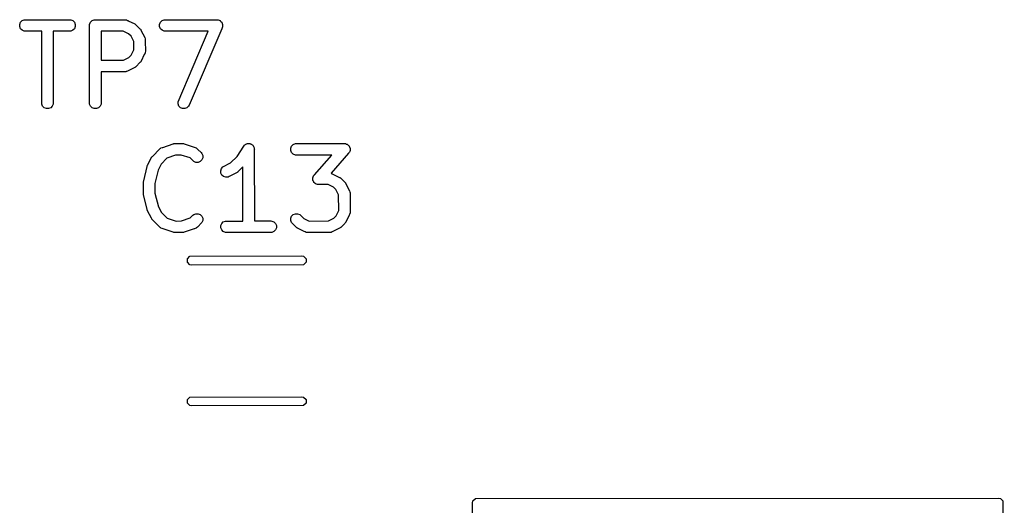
# Model space of a CAD drawing. Extents: x 161.8 to 217, y -91.7 to -65.8.
# Drawn here: x 204.06 to 216.78, y -73.07 to -66.78 of the extents above; entities that cross this region are included whole.
import ezdxf

# ---------------------------------------------------------------- set-up
doc = ezdxf.new("R2010")
doc.units = 0
doc.layers.add('BLACK', color=7, linetype='CONTINUOUS')

msp = doc.modelspace()

# ---------------------------------------------------------------- linework, layer by layer
at = {"layer": 'BLACK', "linetype": 'CONTINUOUS'}
for p, q in [((204.064536, -66.840187), (204.075735, -66.813151)), ((204.064536, -66.869451), (204.064536, -66.840187)), ((204.075735, -66.896487), (204.064536, -66.869451)), ((204.075735, -66.813151), (204.096427, -66.792459)), ((204.096427, -66.792459), (204.123463, -66.78126)), ((204.123463, -66.78126), (204.709523, -66.779819)), ((204.709523, -66.779819), (204.724155, -66.78126)), ((204.724155, -66.78126), (204.751191, -66.792459)), ((204.751191, -66.792459), (204.771883, -66.813151)), ((204.771883, -66.813151), (204.783082, -66.840187)), ((204.783082, -66.869451), (204.771883, -66.896487)), ((204.783082, -66.840187), (204.783082, -66.869451)), ((204.967857, -66.854819), (204.969298, -66.840187)), ((204.969298, -67.869451), (204.967857, -66.854819)), ((204.969298, -66.840187), (204.980497, -66.813151)), ((204.980497, -66.813151), (205.001189, -66.792459)), ((205.001189, -66.792459), (205.028225, -66.78126)), ((205.028225, -66.78126), (205.423809, -66.779819)), ((205.423809, -66.779819), (205.438441, -66.78126)), ((205.438441, -66.78126), (205.44093, -66.782291)), ((205.44093, -66.782291), (205.443618, -66.782482)), ((205.443618, -66.782482), (205.456611, -66.788786)), ((205.456611, -66.788786), (205.465477, -66.792459)), ((205.465477, -66.792459), (205.466699, -66.793681)), ((205.466699, -66.793681), (205.552588, -66.835356)), ((205.552588, -66.835356), (205.558887, -66.83932)), ((205.558887, -66.83932), (205.560715, -66.840078)), ((205.560715, -66.840078), (205.561885, -66.841208)), ((205.561885, -66.841208), (205.565031, -66.843188)), ((205.565031, -66.843188), (205.570663, -66.849682)), ((205.570663, -66.849682), (205.619699, -66.897024)), ((205.87406, -66.840187), (205.885259, -66.813151)), ((205.87406, -66.869451), (205.87406, -66.840187)), ((205.885259, -66.896487), (205.87406, -66.869451)), ((205.885259, -66.813151), (205.905951, -66.792459)), ((205.905951, -66.792459), (205.932987, -66.78126)), ((205.932987, -66.78126), (206.614285, -66.779819)), ((206.614285, -66.779819), (206.628917, -66.78126)), ((206.628917, -66.78126), (206.629347, -66.781438)), ((206.629347, -66.781438), (206.629812, -66.781444)), ((206.629812, -66.781444), (206.642818, -66.787018)), ((206.642818, -66.787018), (206.655953, -66.792459)), ((206.655953, -66.792459), (206.656282, -66.792788)), ((206.656282, -66.792788), (206.65671, -66.792972)), ((206.65671, -66.792972), (206.666605, -66.803111)), ((206.666605, -66.803111), (206.676645, -66.813151)), ((206.676645, -66.813151), (206.676823, -66.813581)), ((206.676823, -66.813581), (206.677149, -66.813915)), ((206.677149, -66.813915), (206.682422, -66.827097)), ((206.68766, -66.870347), (206.681416, -66.884968)), ((206.682422, -66.827097), (206.687844, -66.840187)), ((206.687665, -66.869881), (206.68766, -66.870347)), ((206.687844, -66.869451), (206.687665, -66.869881)), ((206.687844, -66.840187), (206.687844, -66.840652)), ((206.687844, -66.840652), (206.688017, -66.841085)), ((206.688017, -66.841085), (206.687844, -66.855265)), ((206.687844, -66.855265), (206.687844, -66.869451)), ((204.096427, -66.917179), (204.075735, -66.896487)), ((204.123463, -66.928378), (204.096427, -66.917179)), ((204.138095, -66.929819), (204.123463, -66.928378)), ((204.348914, -66.9293), (204.138095, -66.929819)), ((204.35025, -67.869451), (204.348914, -66.9293)), ((204.724155, -66.928378), (204.497494, -66.928935)), ((204.497494, -66.928935), (204.498809, -67.854819)), ((204.751191, -66.917179), (204.724155, -66.928378)), ((204.771883, -66.896487), (204.751191, -66.917179)), ((205.403876, -66.928503), (205.116542, -66.92955)), ((205.116542, -66.92955), (205.117075, -67.304745)), ((205.472643, -66.961871), (205.403876, -66.928503)), ((205.50397, -66.992115), (205.472643, -66.961871)), ((205.539428, -67.060972), (205.50397, -66.992115)), ((205.619699, -66.897024), (205.624417, -66.902773)), ((205.624417, -66.902773), (205.625916, -66.904073)), ((205.625916, -66.904073), (205.626643, -66.905486)), ((205.626643, -66.905486), (205.629026, -66.908389)), ((205.629026, -66.908389), (205.632675, -66.917199)), ((205.632675, -66.917199), (205.681367, -67.011754)), ((205.905951, -66.917179), (205.885259, -66.896487)), ((205.932987, -66.928378), (205.905951, -66.917179)), ((205.947619, -66.929819), (205.932987, -66.928378)), ((206.501206, -66.928648), (205.947619, -66.929819)), ((206.112339, -67.839292), (206.501206, -66.928648)), ((206.676387, -66.896744), (206.25465, -67.884363)), ((206.676645, -66.896487), (206.676387, -66.896744)), ((206.681416, -66.884968), (206.676645, -66.896487)), ((205.540413, -67.168604), (205.539428, -67.060972)), ((205.681367, -67.011754), (205.686622, -67.025485)), ((205.686622, -67.025485), (205.686813, -67.028174)), ((205.686813, -67.028174), (205.687844, -67.030663)), ((205.687844, -67.030663), (205.68797, -67.04446)), ((205.68797, -67.04446), (205.688696, -67.054675)), ((205.688696, -67.054675), (205.68808, -67.056521)), ((205.68808, -67.056521), (205.689285, -67.188152)), ((205.476988, -67.268313), (205.507233, -67.236985)), ((205.507233, -67.236985), (205.540413, -67.168604)), ((205.675423, -67.231041), (205.633748, -67.316931)), ((205.676645, -67.22982), (205.675423, -67.231041)), ((205.680314, -67.22096), (205.676645, -67.22982)), ((205.686622, -67.207962), (205.680314, -67.22096)), ((205.686813, -67.205272), (205.686622, -67.207962)), ((205.687844, -67.202784), (205.686813, -67.205272)), ((205.689285, -67.188152), (205.687844, -67.202784)), ((205.117075, -67.304745), (205.4083, -67.303684)), ((205.4083, -67.303684), (205.476988, -67.268313)), ((205.563617, -67.390986), (205.560715, -67.393369)), ((205.565031, -67.390259), (205.563617, -67.390986)), ((205.56633, -67.38876), (205.565031, -67.390259)), ((205.57208, -67.384042), (205.56633, -67.38876)), ((205.619421, -67.335006), (205.57208, -67.384042)), ((205.625916, -67.329374), (205.619421, -67.335006)), ((205.627895, -67.326228), (205.625916, -67.329374)), ((205.629026, -67.325058), (205.627895, -67.326228)), ((205.629783, -67.32323), (205.629026, -67.325058)), ((205.633748, -67.316931), (205.629783, -67.32323)), ((205.412159, -67.452282), (205.117286, -67.453356)), ((205.117286, -67.453356), (205.117857, -67.854819)), ((205.414428, -67.453039), (205.412159, -67.452282)), ((205.425769, -67.452233), (205.414428, -67.453039)), ((205.438441, -67.452187), (205.425769, -67.452233)), ((205.44093, -67.451155), (205.438441, -67.452187)), ((205.443618, -67.450965), (205.44093, -67.451155)), ((205.45735, -67.44571), (205.443618, -67.450965)), ((205.551906, -67.397017), (205.45735, -67.44571)), ((205.560715, -67.393369), (205.551906, -67.397017)), ((204.361449, -67.896487), (204.35025, -67.869451)), ((204.382141, -67.917179), (204.361449, -67.896487)), ((204.486169, -67.896487), (204.465477, -67.917179)), ((204.497368, -67.869451), (204.486169, -67.896487)), ((204.498809, -67.854819), (204.497368, -67.869451)), ((204.980497, -67.896487), (204.969298, -67.869451)), ((205.001189, -67.917179), (204.980497, -67.896487)), ((205.105217, -67.896487), (205.084525, -67.917179)), ((205.116416, -67.869451), (205.105217, -67.896487)), ((205.117857, -67.854819), (205.116416, -67.869451)), ((206.111982, -67.868553), (206.112339, -67.839292)), ((206.12285, -67.895723), (206.111982, -67.868553)), ((206.143289, -67.916667), (206.12285, -67.895723)), ((206.247562, -67.897244), (206.226618, -67.917683)), ((206.25465, -67.884363), (206.247562, -67.897244)), ((204.409177, -67.928378), (204.382141, -67.917179)), ((204.438441, -67.928378), (204.409177, -67.928378)), ((204.465477, -67.917179), (204.438441, -67.928378)), ((205.028225, -67.928378), (205.001189, -67.917179)), ((205.057489, -67.928378), (205.028225, -67.928378)), ((205.084525, -67.917179), (205.057489, -67.928378)), ((206.170187, -67.928194), (206.143289, -67.916667)), ((206.199448, -67.928551), (206.170187, -67.928194)), ((206.226618, -67.917683), (206.199448, -67.928551)), ((205.91592, -68.428881), (206.04771, -68.38367)), ((206.04771, -68.38367), (206.054965, -68.38202)), ((206.054965, -68.38202), (206.056796, -68.381262)), ((206.056796, -68.381262), (206.058392, -68.381241)), ((206.058392, -68.381241), (206.062047, -68.38041)), ((206.062047, -68.38041), (206.071347, -68.381071)), ((206.071347, -68.381071), (206.166666, -68.379821)), ((206.166666, -68.379821), (206.174071, -68.38055)), ((206.174071, -68.38055), (206.176046, -68.38041)), ((206.176046, -68.38041), (206.177532, -68.380891)), ((206.177532, -68.380891), (206.181298, -68.381262)), ((206.181298, -68.381262), (206.190661, -68.38514)), ((206.190661, -68.38514), (206.33324, -68.431289)), ((206.9615, -68.413101), (206.970721, -68.401843)), ((206.970721, -68.401843), (206.97689, -68.397711)), ((206.97689, -68.397711), (206.982141, -68.392461)), ((206.982141, -68.392461), (206.98893, -68.389648)), ((206.98893, -68.389648), (206.995036, -68.38556)), ((206.995036, -68.38556), (207.002316, -68.384103)), ((207.002316, -68.384103), (207.009177, -68.381262)), ((207.009177, -68.381262), (207.016525, -68.381262)), ((207.016525, -68.381262), (207.02373, -68.379821)), ((207.02373, -68.379821), (207.031014, -68.381262)), ((207.031014, -68.381262), (207.038441, -68.381262)), ((207.038441, -68.381262), (207.045229, -68.384074)), ((207.045229, -68.384074), (207.052438, -68.3855)), ((207.052438, -68.3855), (207.058617, -68.389619)), ((207.058617, -68.389619), (207.065477, -68.392461)), ((207.065477, -68.392461), (207.07067, -68.397654)), ((207.07067, -68.397654), (207.076787, -68.401732)), ((207.076787, -68.401732), (207.08092, -68.407904)), ((207.08092, -68.407904), (207.086169, -68.413153)), ((207.580497, -68.413153), (207.601189, -68.392461)), ((207.601189, -68.392461), (207.628225, -68.381262)), ((207.628225, -68.381262), (208.261904, -68.379821)), ((208.261904, -68.379821), (208.269642, -68.380583)), ((208.269642, -68.380583), (208.27161, -68.380452)), ((208.27161, -68.380452), (208.272965, -68.38091)), ((208.272965, -68.38091), (208.276536, -68.381262)), ((208.276536, -68.381262), (208.287793, -68.385925)), ((208.287793, -68.385925), (208.299331, -68.389827)), ((208.299331, -68.389827), (208.301235, -68.391492)), ((208.301235, -68.391492), (208.303572, -68.392461)), ((208.303572, -68.392461), (208.312182, -68.401071)), ((208.312182, -68.401071), (208.321355, -68.409097)), ((208.321355, -68.409097), (208.322477, -68.411366)), ((205.781606, -68.545169), (205.875538, -68.449407)), ((205.875538, -68.449407), (205.886903, -68.440079)), ((205.886903, -68.440079), (205.889393, -68.439047)), ((205.889393, -68.439047), (205.891428, -68.437283)), ((205.891428, -68.437283), (205.90439, -68.432836)), ((205.90439, -68.432836), (205.91394, -68.428881)), ((205.91394, -68.428881), (205.91592, -68.428881)), ((206.080213, -68.529705), (205.966944, -68.568563)), ((206.151592, -68.528769), (206.080213, -68.529705)), ((206.267785, -68.566378), (206.151592, -68.528769)), ((206.33324, -68.431289), (206.346665, -68.437283)), ((206.346665, -68.437283), (206.3487, -68.439048)), ((206.3487, -68.439048), (206.351191, -68.44008)), ((206.351191, -68.44008), (206.362692, -68.451183)), ((206.362692, -68.451183), (206.368772, -68.456457)), ((206.368772, -68.456457), (206.369348, -68.45761)), ((206.369348, -68.45761), (206.410175, -68.497026)), ((206.410175, -68.497026), (206.419502, -68.508391)), ((206.419502, -68.508391), (206.430701, -68.535427)), ((206.430701, -68.535427), (206.430701, -68.56469)), ((206.874663, -68.545536), (206.961405, -68.413218)), ((206.961405, -68.413218), (206.961439, -68.413175)), ((206.961439, -68.413175), (206.961449, -68.413153)), ((206.961449, -68.413153), (206.9615, -68.413101)), ((207.086169, -68.413153), (207.08898, -68.41994)), ((207.08898, -68.41994), (207.09307, -68.426047)), ((207.09307, -68.426047), (207.094526, -68.433328)), ((207.094526, -68.433328), (207.097368, -68.440189)), ((207.097368, -68.440189), (207.097378, -68.447589)), ((207.097378, -68.447589), (207.098809, -68.454742)), ((207.098809, -68.454742), (207.097398, -68.46187)), ((207.097398, -68.46187), (207.098703, -69.380339)), ((207.569298, -68.440189), (207.580497, -68.413153)), ((207.569298, -68.469453), (207.569298, -68.440189)), ((207.580497, -68.496489), (207.569298, -68.469453)), ((207.601189, -68.517181), (207.580497, -68.496489)), ((207.628225, -68.52838), (207.601189, -68.517181)), ((207.642857, -68.529821), (207.628225, -68.52838)), ((208.098128, -68.528785), (207.642857, -68.529821)), ((207.874343, -68.785972), (208.098128, -68.528785)), ((208.316131, -68.504621), (208.090948, -68.763415)), ((208.324264, -68.496489), (208.316131, -68.504621)), ((208.322477, -68.411366), (208.324264, -68.413153)), ((208.324264, -68.413153), (208.328924, -68.424403)), ((208.325223, -68.494172), (208.324264, -68.496489)), ((208.326898, -68.492248), (208.325223, -68.494172)), ((208.330799, -68.48071), (208.326898, -68.492248)), ((208.328924, -68.424403), (208.334327, -68.435329)), ((208.335463, -68.469453), (208.330799, -68.48071)), ((208.334327, -68.435329), (208.334495, -68.437852)), ((208.334495, -68.437852), (208.335463, -68.440189)), ((208.335463, -68.440189), (208.335463, -68.452373)), ((208.335463, -68.452373), (208.336273, -68.464527)), ((208.336273, -68.464527), (208.335463, -68.466922)), ((208.335463, -68.466922), (208.335463, -68.469453)), ((205.713962, -68.671899), (205.7179, -68.66088)), ((205.7179, -68.66088), (205.721984, -68.655368)), ((205.721984, -68.655368), (205.766251, -68.564137)), ((205.766251, -68.564137), (205.770215, -68.557837)), ((205.770215, -68.557837), (205.770973, -68.55601)), ((205.770973, -68.55601), (205.77207, -68.55489)), ((205.77207, -68.55489), (205.774083, -68.551694)), ((205.774083, -68.551694), (205.781606, -68.545169)), ((205.892665, -68.644288), (205.85394, -68.724098)), ((205.966944, -68.568563), (205.892665, -68.644288)), ((206.315474, -68.612419), (206.267785, -68.566378)), ((206.34251, -68.623618), (206.315474, -68.612419)), ((206.371773, -68.623618), (206.34251, -68.623618)), ((206.398809, -68.612419), (206.371773, -68.623618)), ((206.419502, -68.591726), (206.398809, -68.612419)), ((206.430701, -68.56469), (206.419502, -68.591726)), ((206.692111, -68.681285), (206.791929, -68.629882)), ((206.791929, -68.629882), (206.874663, -68.545536)), ((205.667712, -68.861091), (205.712953, -68.674726)), ((205.712953, -68.674726), (205.713338, -68.673646)), ((205.713338, -68.673646), (205.713377, -68.673107)), ((205.713377, -68.673107), (205.713962, -68.671899)), ((205.85394, -68.724098), (205.811914, -68.897221)), ((206.663684, -68.731154), (206.672938, -68.703393)), ((206.665758, -68.760344), (206.663684, -68.731154)), ((206.678845, -68.786519), (206.665758, -68.760344)), ((206.672938, -68.703393), (206.692111, -68.681285)), ((206.700953, -68.805692), (206.678845, -68.786519)), ((206.866192, -68.758924), (206.771636, -68.807617)), ((206.875001, -68.755276), (206.866192, -68.758924)), ((206.877903, -68.752893), (206.875001, -68.755276)), ((206.879317, -68.752166), (206.877903, -68.752893)), ((206.880616, -68.750667), (206.879317, -68.752166)), ((206.886366, -68.745949), (206.880616, -68.750667)), ((206.949131, -68.68196), (206.886366, -68.745949)), ((206.950123, -69.380704), (206.949131, -68.68196)), ((207.866211, -68.794105), (207.874343, -68.785972)), ((208.090948, -68.763415), (208.091237, -68.763436)), ((208.091237, -68.763436), (208.10423, -68.76974)), ((208.10423, -68.76974), (208.113096, -68.773413)), ((208.113096, -68.773413), (208.114318, -68.774635)), ((208.114318, -68.774635), (208.200207, -68.81631)), ((205.663095, -68.883392), (205.663346, -68.880838)), ((205.664362, -69.021971), (205.663095, -68.883392)), ((205.663184, -68.879746), (205.663638, -68.877874)), ((205.663346, -68.880838), (205.663184, -68.879746)), ((205.663638, -68.877874), (205.664536, -68.86876)), ((205.664536, -68.86876), (205.667712, -68.861091)), ((205.811914, -68.897221), (205.813056, -69.021993)), ((206.728714, -68.814946), (206.700953, -68.805692)), ((206.757904, -68.812872), (206.728714, -68.814946)), ((206.771636, -68.807617), (206.757904, -68.812872)), ((207.854202, -68.826067), (207.855012, -68.823671)), ((207.855012, -68.83822), (207.854202, -68.826067)), ((207.855012, -68.821141), (207.859675, -68.809883)), ((207.855012, -68.823671), (207.855012, -68.821141)), ((207.855012, -68.850405), (207.855012, -68.83822)), ((207.855979, -68.852741), (207.855012, -68.850405)), ((207.856148, -68.855265), (207.855979, -68.852741)), ((207.86155, -68.86619), (207.856148, -68.855265)), ((207.859675, -68.809883), (207.863577, -68.798346)), ((207.866211, -68.877441), (207.86155, -68.86619)), ((207.863577, -68.798346), (207.865251, -68.796421)), ((207.865251, -68.796421), (207.866211, -68.794105)), ((207.867997, -68.879227), (207.866211, -68.877441)), ((207.86912, -68.881497), (207.867997, -68.879227)), ((207.878292, -68.889522), (207.86912, -68.881497)), ((207.886903, -68.898133), (207.878292, -68.889522)), ((207.889239, -68.899101), (207.886903, -68.898133)), ((207.891144, -68.900767), (207.889239, -68.899101)), ((207.902681, -68.904668), (207.891144, -68.900767)), ((207.913939, -68.909332), (207.902681, -68.904668)), ((207.917509, -68.909683), (207.913939, -68.909332)), ((207.918865, -68.910142), (207.917509, -68.909683)), ((207.920832, -68.91001), (207.918865, -68.910142)), ((207.928571, -68.910773), (207.920832, -68.91001)), ((208.05188, -68.909644), (207.928571, -68.910773)), ((208.120262, -68.942825), (208.05188, -68.909644)), ((208.200207, -68.81631), (208.206506, -68.820274)), ((208.206506, -68.820274), (208.208334, -68.821032)), ((208.208334, -68.821032), (208.209504, -68.822162)), ((208.209504, -68.822162), (208.21265, -68.824142)), ((208.21265, -68.824142), (208.218282, -68.830636)), ((208.218282, -68.830636), (208.267318, -68.877978)), ((208.267318, -68.877978), (208.272036, -68.883727)), ((208.272036, -68.883727), (208.273535, -68.885027)), ((208.273535, -68.885027), (208.274262, -68.88644)), ((208.274262, -68.88644), (208.276645, -68.889343)), ((208.276645, -68.889343), (208.280294, -68.898153)), ((208.280294, -68.898153), (208.328986, -68.992708)), ((205.663184, -69.029895), (205.664362, -69.021971)), ((205.664518, -69.038919), (205.663184, -69.029895)), ((205.664536, -69.040881), (205.664518, -69.038919)), ((205.664958, -69.041902), (205.664536, -69.040881)), ((205.665334, -69.044439), (205.664958, -69.041902)), ((205.712851, -69.229137), (205.665334, -69.044439)), ((205.813056, -69.021993), (205.857674, -69.195423)), ((208.151589, -68.973069), (208.120262, -68.942825)), ((208.186992, -69.04182), (208.151589, -68.973069)), ((208.188148, -69.244556), (208.186992, -69.04182)), ((208.328986, -68.992708), (208.334241, -69.006439)), ((208.334241, -69.006439), (208.334432, -69.009128)), ((208.334432, -69.009128), (208.335463, -69.011617)), ((208.335463, -69.011617), (208.335537, -69.024686)), ((208.335537, -69.024686), (208.336315, -69.035629)), ((208.336315, -69.035629), (208.335611, -69.037738)), ((208.335611, -69.037738), (208.336904, -69.264344)), ((205.713377, -69.236534), (205.712851, -69.229137)), ((205.717579, -69.247516), (205.713377, -69.236534)), ((205.7179, -69.248761), (205.717579, -69.247516)), ((205.718222, -69.249196), (205.7179, -69.248761)), ((205.718632, -69.250266), (205.718222, -69.249196)), ((205.767322, -69.344818), (205.718632, -69.250266)), ((205.857674, -69.195423), (205.896366, -69.27056)), ((205.896366, -69.27056), (205.970574, -69.34335)), ((206.304108, -69.30655), (206.315474, -69.297222)), ((206.315474, -69.297222), (206.34251, -69.286023)), ((206.34251, -69.286023), (206.371773, -69.286023)), ((206.371773, -69.286023), (206.398809, -69.297221)), ((206.398809, -69.297221), (206.419502, -69.317914)), ((207.580497, -69.317914), (207.60119, -69.297221)), ((207.60119, -69.297221), (207.628226, -69.286023)), ((207.628226, -69.286023), (207.657489, -69.286023)), ((207.657489, -69.286023), (207.684525, -69.297222)), ((207.684525, -69.297222), (207.73688, -69.347769)), ((208.154852, -69.313177), (208.188148, -69.244556)), ((208.327933, -69.297152), (208.324264, -69.306012)), ((208.334241, -69.284154), (208.327933, -69.297152)), ((208.334432, -69.281464), (208.334241, -69.284154)), ((208.335463, -69.278976), (208.334432, -69.281464)), ((208.336904, -69.264344), (208.335463, -69.278976)), ((205.770972, -69.35363), (205.767322, -69.344818)), ((205.773355, -69.356534), (205.770972, -69.35363)), ((205.774083, -69.357947), (205.773355, -69.356534)), ((205.775581, -69.359246), (205.774083, -69.357947)), ((205.7803, -69.364996), (205.775581, -69.359246)), ((205.868469, -69.451481), (205.7803, -69.364996)), ((205.970574, -69.34335), (206.086501, -69.380872)), ((206.086501, -69.380872), (206.157879, -69.379936)), ((206.157879, -69.379936), (206.270586, -69.341271)), ((206.270586, -69.341271), (206.304108, -69.30655)), ((206.419503, -69.401249), (206.362557, -69.460234)), ((206.419502, -69.317914), (206.430701, -69.34495)), ((206.430701, -69.374213), (206.419503, -69.401249)), ((206.430701, -69.34495), (206.430701, -69.374213)), ((206.664536, -69.440189), (206.675735, -69.413153)), ((206.675735, -69.413153), (206.696427, -69.392461)), ((206.696427, -69.392461), (206.723463, -69.381262)), ((206.723463, -69.381262), (206.950123, -69.380704)), ((207.098703, -69.380339), (207.309523, -69.379821)), ((207.309523, -69.379821), (207.324155, -69.381262)), ((207.324155, -69.381262), (207.351191, -69.392461)), ((207.351191, -69.392461), (207.371883, -69.413153)), ((207.371883, -69.413153), (207.383082, -69.440189)), ((207.569298, -69.34495), (207.580497, -69.317914)), ((207.569298, -69.374213), (207.569298, -69.34495)), ((207.580496, -69.401249), (207.569298, -69.374213)), ((207.589823, -69.412614), (207.580496, -69.401249)), ((207.638858, -69.459955), (207.589823, -69.412614)), ((207.73688, -69.347769), (207.805565, -69.381096)), ((207.805565, -69.381096), (208.055884, -69.379895)), ((208.055884, -69.379895), (208.124606, -69.344506)), ((208.124606, -69.344506), (208.154852, -69.313177)), ((208.267041, -69.411197), (208.2197, -69.460234)), ((208.273535, -69.405566), (208.267041, -69.411197)), ((208.275514, -69.40242), (208.273535, -69.405566)), ((208.276646, -69.401249), (208.275514, -69.40242)), ((208.277403, -69.399419), (208.276646, -69.401249)), ((208.281367, -69.393123), (208.277403, -69.399419)), ((208.323042, -69.307233), (208.281367, -69.393123)), ((208.324264, -69.306012), (208.323042, -69.307233)), ((205.869321, -69.453185), (205.868469, -69.451481)), ((205.876965, -69.459815), (205.869321, -69.453185)), ((205.886903, -69.469563), (205.876965, -69.459815)), ((205.889393, -69.470594), (205.886903, -69.469563)), ((205.891428, -69.472359), (205.889393, -69.470594)), ((205.904854, -69.478353), (205.891428, -69.472359)), ((206.047435, -69.524502), (205.904854, -69.478353)), ((206.056796, -69.52838), (206.047435, -69.524502)), ((206.060559, -69.52875), (206.056796, -69.52838)), ((206.062047, -69.529232), (206.060559, -69.52875)), ((206.064021, -69.529091), (206.062047, -69.529232)), ((206.071428, -69.529821), (206.064021, -69.529091)), ((206.166745, -69.52857), (206.071428, -69.529821)), ((206.176046, -69.529232), (206.166745, -69.52857)), ((206.1797, -69.5284), (206.176046, -69.529232)), ((206.181298, -69.52838), (206.1797, -69.5284)), ((206.183129, -69.527621), (206.181298, -69.52838)), ((206.190383, -69.525972), (206.183129, -69.527621)), ((206.322173, -69.480761), (206.190383, -69.525972)), ((206.324155, -69.480761), (206.322173, -69.480761)), ((206.333707, -69.476804), (206.324155, -69.480761)), ((206.346665, -69.472359), (206.333707, -69.476804)), ((206.3487, -69.470593), (206.346665, -69.472359)), ((206.351191, -69.469562), (206.3487, -69.470593)), ((206.362557, -69.460234), (206.351191, -69.469562)), ((206.664536, -69.469453), (206.664536, -69.440189)), ((206.675735, -69.496489), (206.664536, -69.469453)), ((206.696427, -69.517181), (206.675735, -69.496489)), ((206.723463, -69.52838), (206.696427, -69.517181)), ((206.738095, -69.529821), (206.723463, -69.52838)), ((207.324155, -69.52838), (206.738095, -69.529821)), ((207.351191, -69.517181), (207.324155, -69.52838)), ((207.371883, -69.496489), (207.351191, -69.517181)), ((207.383082, -69.469453), (207.371883, -69.496489)), ((207.383082, -69.440189), (207.383082, -69.469453)), ((207.644492, -69.466452), (207.638858, -69.459955)), ((207.647637, -69.468431), (207.644492, -69.466452)), ((207.648808, -69.469562), (207.647637, -69.468431)), ((207.650635, -69.470319), (207.648808, -69.469562)), ((207.656935, -69.474284), (207.650635, -69.470319)), ((207.742824, -69.515959), (207.656935, -69.474284)), ((207.744046, -69.517181), (207.742824, -69.515959)), ((207.752905, -69.52085), (207.744046, -69.517181)), ((207.765904, -69.527158), (207.752905, -69.52085)), ((207.768593, -69.527349), (207.765904, -69.527158)), ((207.771082, -69.52838), (207.768593, -69.527349)), ((207.785714, -69.529821), (207.771082, -69.52838)), ((208.059868, -69.528505), (207.785714, -69.529821)), ((208.062047, -69.529232), (208.059868, -69.528505)), ((208.073167, -69.528441), (208.062047, -69.529232)), ((208.08606, -69.52838), (208.073167, -69.528441)), ((208.088549, -69.527348), (208.08606, -69.52838)), ((208.091237, -69.527158), (208.088549, -69.527348)), ((208.104969, -69.521903), (208.091237, -69.527158)), ((208.199523, -69.473211), (208.104969, -69.521903)), ((208.208334, -69.469562), (208.199523, -69.473211)), ((208.211236, -69.467179), (208.208334, -69.469562)), ((208.21265, -69.466452), (208.211236, -69.467179)), ((208.21395, -69.464952), (208.21265, -69.466452)), ((208.2197, -69.460234), (208.21395, -69.464952)), ((206.233315, -69.867039), (206.265787, -69.834567)), ((206.233315, -69.912961), (206.233315, -69.867039)), ((206.265787, -69.945433), (206.233315, -69.912961)), ((206.265787, -69.834567), (207.711252, -69.83)), ((207.711252, -69.83), (207.734213, -69.834567)), ((207.734213, -69.834567), (207.766685, -69.867039)), ((207.766685, -69.912961), (207.734213, -69.945433)), ((207.766685, -69.867039), (207.766685, -69.912961)), ((206.288748, -69.95), (206.265787, -69.945433)), ((207.734213, -69.945433), (206.288748, -69.95)), ((206.233315, -71.687039), (206.265787, -71.654567)), ((206.233315, -71.732961), (206.233315, -71.687039)), ((206.265787, -71.654567), (207.711252, -71.65)), ((207.711252, -71.65), (207.734213, -71.654567)), ((207.734213, -71.654567), (207.766685, -71.687039)), ((207.766685, -71.687039), (207.766685, -71.732961)), ((206.265787, -71.765433), (206.233315, -71.732961)), ((206.288748, -71.77), (206.265787, -71.765433)), ((207.734213, -71.765433), (206.288748, -71.77)), ((207.766685, -71.732961), (207.734213, -71.765433)), ((209.924567, -72.99704), (209.957039, -72.964568)), ((209.957039, -72.964568), (216.72, -72.96)), ((216.72, -72.96), (216.742961, -72.964567)), ((216.742961, -72.964567), (216.775433, -72.997039)), ((209.92, -73.020001), (209.924567, -72.99704)), ((209.924568, -83.942224), (209.92, -73.020001)), ((216.775433, -72.997039), (216.779999, -83.919999))]:
    msp.add_line(p, q, dxfattribs=at)

doc.saveas('drawing.dxf')
